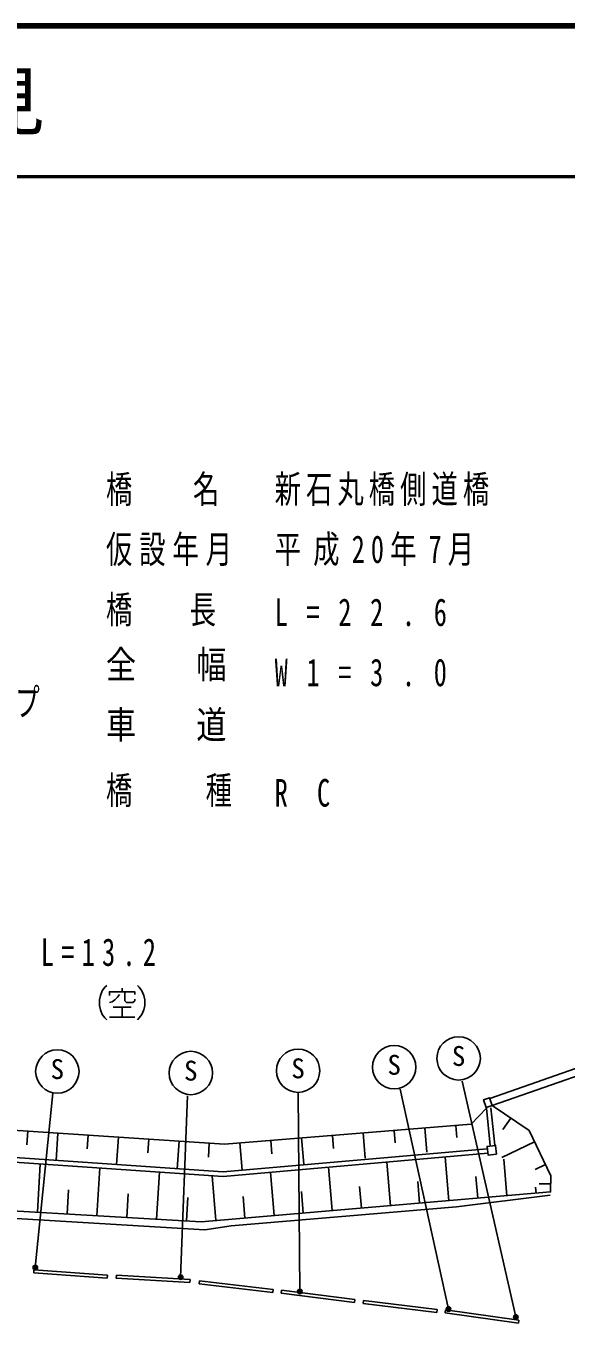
# Model space of a CAD drawing. Units: millimetres, scale not verified. Extents: x 40000 to 680000, y 20000 to 380000.
# Drawn here: x 423794 to 459647, y 293826 to 380000 of the extents above; entities that cross this region are included whole.
import ezdxf
from ezdxf.enums import TextEntityAlignment as Align

# ---------------------------------------------------------------- set-up
doc = ezdxf.new("R2010")
doc.units = ezdxf.units.MM
doc.header["$LTSCALE"] = 1000
for name, color, linetype, lineweight in [('M-BGD', 7, 'Continuous', 25), ('M-TTL', 2, 'Continuous', 140), ('M-TTL-LINE', 7, 'Continuous', 50)]:
    doc.layers.add(name, color=color, linetype=linetype, lineweight=lineweight)
doc.layers.add('M-TTL-TXT', color=7, linetype='Continuous')
doc.styles.add('ＭＳ ゴシック', font='')
doc.styles.get('ＭＳ ゴシック').set_extended_font_data('MS Gothic')

msp = doc.modelspace()

# ---------------------------------------------------------------- linework, layer by layer
at = {"layer": 'M-BGD'}
for p, q in [((430175, 316074), (430175, 315834)), ((429575, 314814), (430775, 314814)), ((430175, 314814), (430175, 314154)), ((429335, 314154), (431015, 314154)), ((454585, 308753), (467805, 313380)), ((454751, 308281), (467970, 312908)), ((448626, 309370), (451843, 294755)), ((456315, 294229), (452743, 309889)), ((424411, 297511), (425587, 309090)), ((434519, 308930), (434061, 296876)), ((441978, 295921), (441872, 309090)), ((453353, 307035), (454367, 308095)), ((454619, 305621), (454367, 308095)), ((454917, 305652), (454665, 308125)), ((450282, 306786), (450413, 305171)), ((452330, 306952), (452394, 306160)), ((455973, 307446), (455453, 306684)), ((423908, 306578), (423848, 305674)), ((425918, 306444), (425797, 304631)), ((427927, 306309), (427867, 305401)), ((429937, 306175), (429815, 304354)), ((431947, 306041), (431886, 305128)), ((440043, 305955), (440114, 305069)), ((442090, 306121), (442232, 304381)), ((444138, 306287), (444208, 305433)), ((446186, 306453), (446322, 304776)), ((448234, 306619), (448301, 305796)), ((433956, 305907), (433834, 304077)), ((435966, 305773), (435905, 304855)), ((437995, 305789), (438141, 303986)), ((457555, 305860), (455376, 304818)), ((424550, 301185), (424739, 304403)), ((447996, 301624), (447748, 304515)), ((451861, 301955), (451613, 304853)), ((455726, 302286), (455518, 304718)), ((458274, 304357), (457607, 304038)), ((428508, 300954), (428694, 304131)), ((432466, 300722), (432649, 303858)), ((436400, 300632), (436145, 303617)), ((440265, 300963), (440019, 303838)), ((444131, 301293), (443884, 304177)), ((453793, 302121), (453669, 303572)), ((426529, 301069), (426623, 302668)), ((442198, 301128), (442075, 302568)), ((446063, 301459), (445939, 302902)), ((449928, 301790), (449804, 303237)), ((457658, 302452), (457624, 302857)), ((458629, 303070), (457854, 303076)), ((430487, 300838), (430579, 302416)), ((434445, 300607), (434536, 302164)), ((438333, 300797), (438210, 302233)), ((424307, 297164), (424322, 297363)), ((424322, 297363), (429206, 297011)), ((424307, 297164), (429192, 296812)), ((429206, 297011), (429192, 296812)), ((429784, 296808), (429795, 297008)), ((429784, 296808), (434680, 296528)), ((429795, 297008), (434691, 296727)), ((434691, 296727), (434680, 296528)), ((435291, 296437), (435314, 296636)), ((435314, 296636), (440208, 296048)), ((435291, 296437), (440184, 295849)), ((440208, 296048), (440184, 295849)), ((440741, 295815), (440766, 296013)), ((440741, 295815), (445611, 295198)), ((440766, 296013), (445636, 295396)), ((445611, 295198), (445636, 295396)), ((446194, 295329), (446169, 295130)), ((446169, 295130), (451063, 294517)), ((446194, 295329), (451088, 294716)), ((451063, 294517), (451088, 294716)), ((451646, 294701), (451619, 294503)), ((451619, 294503), (456485, 293826)), ((451646, 294701), (456513, 294025)), ((456485, 293826), (456513, 294025))]:
    msp.add_line(p, q, dxfattribs=at)
for points in [[(453353, 307035), (436971, 305706), (418884, 306913), (415512, 308095), (406158, 308325), (402534, 321282)], [(429155, 316254), (429035, 316134), (428855, 315894), (428735, 315594), (428675, 315294), (428675, 314934), (428735, 314634), (428855, 314334), (429035, 314094), (429155, 313974)], [(429335, 315594), (429335, 315834), (431015, 315834), (431015, 315654)], [(429995, 315654), (429875, 315474), (429695, 315294), (429515, 315174), (429335, 315114)], [(430355, 315774), (430355, 315234), (430475, 315114), (430895, 315114), (431015, 315234), (431015, 315354)], [(431195, 316254), (431315, 316134), (431495, 315894), (431615, 315594), (431675, 315294), (431675, 314934), (431615, 314634), (431495, 314334), (431315, 314094), (431195, 313974)], [(454751, 308281), (457196, 306612), (458633, 303605), (458625, 302534), (435434, 300549), (415646, 301705)], [(404641, 306302), (414972, 306086), (418813, 304812), (436895, 303565), (454447, 305102)], [(404647, 306602), (415024, 306385), (418871, 305109), (436892, 303866), (454420, 305400)], [(415406, 301228), (435658, 300016), (437417, 300277), (452374, 301549), (458602, 302321)]]:
    msp.add_lwpolyline(points, dxfattribs=at)
for points in [[(454751, 308281), (454576, 308795), (454176, 308659), (454350, 308145)], [(455039, 305055), (454968, 305627), (454401, 305556), (454473, 304983)]]:
    msp.add_lwpolyline(points, close=True, dxfattribs=at)
for centre, radius in [((452518, 311412), 1440), ((425877, 310541), 1440), ((441857, 310592), 1440), ((448239, 310824), 1440), ((434738, 310439), 1440), ((424411, 297511), 150), ((424411, 297511), 90), ((424411, 297511), 30), ((434061, 296876), 150), ((434061, 296876), 90), ((434061, 296876), 30), ((441978, 295921), 150), ((441978, 295921), 90), ((441978, 295921), 30), ((451843, 294755), 150), ((451843, 294755), 90), ((451843, 294755), 30), ((456315, 294229), 150), ((456315, 294229), 90), ((456315, 294229), 30)]:
    msp.add_circle(centre, radius, dxfattribs=at)
at = {"layer": 'M-TTL'}
msp.add_line((680000, 380000), (40000, 380000), dxfattribs=at)
at = {"layer": 'M-TTL-LINE'}
msp.add_line((40000, 370000), (680000, 370000), dxfattribs=at)

# ---------------------------------------------------------------- texts
at = {"layer": 'M-BGD', "style": 'ＭＳ ゴシック'}
for s, width, p in [('全\u3000\u3000幅', 0.8, (429104, 336106)), ('車\u3000\u3000道', 0.8, (429104, 332106)), ('L', 0.7, (424779, 317003)), ('=', 0.7, (426134, 317003)), ('1', 0.7, (427489, 317003)), ('3', 0.7, (428843, 317003)), ('2', 0.7, (431553, 317003)), ('.', 0.7, (430198, 317003))]:
    msp.add_text(s, height=1833, dxfattribs=dict(at, width=width)).set_placement(p, align=Align.BOTTOM_LEFT)
for p in [(452068, 310512), (425427, 309641), (434288, 309539), (441407, 309692), (447789, 309924)]:
    msp.add_text('S', height=1320, dxfattribs=at).set_placement(p, align=Align.BOTTOM_LEFT)
at = {"layer": 'M-BGD', "char_height": 1833, "attachment_point": 7, "style": 'ＭＳ ゴシック'}
for s, insert in [('\\T1.32;\\W0.7;橋\u3000\\~名', (429104, 348106)), ('\\T1.19;\\W0.7;新石丸橋側道橋\\~', (440303, 348106)), ('\\T1.26;\\W0.7;仮設年月\\~', (429104, 344106)), ('\\T1.46;\\W0.7;平成20年7月', (440303, 344106)), ('\\T1.59;\\W0.7;橋\\~\\~長', (429104, 340106)), ('\\T2.42;\\W0.7;L=22.6', (440303, 340106)), ('\\T2.42;\\W0.7;W1=3.0', (440303, 336106)), ('\\T1.68;\\W0.65;ガードパイプ', (409429, 334050)), ('\\T1.26;\\W0.7;橋\u3000\u3000種\\~', (429104, 328106)), ('\\T3.22;\\W0.7;RC', (440303, 328106))]:
    msp.add_mtext(s, dxfattribs=dict(at, insert=insert))
at = {"layer": 'M-TTL-TXT', "style": 'ＭＳ ゴシック'}
msp.add_text('萩市三見', height=3666, dxfattribs=at).set_placement((405024, 375000), align=Align.MIDDLE_LEFT)

doc.saveas('drawing.dxf')
